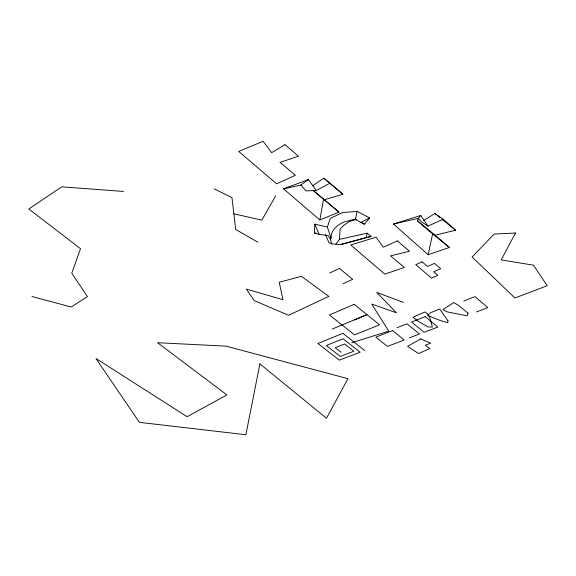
<?xml version="1.0" encoding="UTF-8"?>
<svg xmlns="http://www.w3.org/2000/svg" width="576" height="576" viewBox="0 0 576 576"><rect width="100%" height="100%" fill="white"/><g stroke="black" fill="none" stroke-linecap="round" stroke-linejoin="round"><path stroke-width="0.86" d="M330.228 238.939L328.104 235.584L319.154 234.403L314.482 232.978L314.784 224.15L327.362 226.994L331.056 238.176L330.228 238.939L331.704 243.857L339.725 244.606L371.095 236.354L367.214 233.186L339.458 239.357L335.995 243.972M339.458 239.357L340.142 228.931L343.901 225.324L349.639 221.285L356.364 219.542L354.967 219.24L344.455 221.825C337.536 224.654 330.876 229.946 331.056 238.176M313.322 190.57L324.202 199.764L342.9 194.27L329.954 183.182L316.361 190.498L308.333 179.64L283.507 188.834L319.86 219.917L323.568 199.087L313.366 190.555M355.414 219.528L357.113 211.399L369.634 217.908L364.399 224.194L354.967 219.24M420.775 215.453L393.466 224.014L428.17 254.743L432.59 233.942L417.607 220.99L418.277 218.405L420.775 215.453L427.968 226.13L443.21 219.226L455.566 230.191L435.161 235.238L417.607 220.99M366.178 237.398L367.214 233.186M327.362 226.994L330.343 218.376L342.576 212.551L357.113 211.399M275.695 195.833L261.828 220.154L233.87 213.811M283.507 188.834L300.845 185.054L308.333 179.64M312.826 185.695L323.712 178.171L329.954 183.182M423.677 220.392L434.916 213.53L443.21 219.226M360.648 222.574L369.634 217.908M329.767 272.988L339.408 268.43L352.721 279.338L343.015 283.759M354.492 319.968L366.97 314.626L332.309 329.033M319.86 219.917L338.998 212.126L323.568 199.087M463.759 301.032L475.006 296.618L487.814 307.656L476.51 311.933M397.051 327.708L407.009 323.813L419.472 334.022L409.464 337.802M428.17 254.743L449.316 247.471L435.161 235.238M351.706 342.734L388.742 331.121L371.671 304.013L396.454 312.811L376.697 292.406L403.43 302.393M341.892 244.426L371.095 236.354M393.466 224.014L418.277 218.405L421.43 221.767L427.968 226.13M316.361 190.498L306.014 190.879L300.845 185.054M123.552 191.441L61.697 186.833L28.8 209.009L80.525 248.695L71.77 273.218L87.43 296.626L71.129 307.001L31.99 296.518M314.482 232.978L316.181 233.215M331.704 243.857L328.896 242.676L325.512 234.526M214.078 188.806L231.962 197.626L235.706 229.457L257.962 242.258M361.476 222.502L364.399 224.194M341.006 352.231L335.182 347.695L344.614 343.958L353.873 351.223L340.337 356.436L326.275 345.506L343.051 338.767L360.144 352.217L339.343 360.158L317.88 343.512L342.914 333.324L364.666 350.489M434.916 213.53L439.733 217.418M441.799 219.082L455.566 230.191M432.59 233.942L449.316 247.471M324.202 199.764L338.998 212.126M323.712 178.171L342.9 194.27M314.784 224.15L319.154 234.403M448.006 320.868L447.732 322.718L440.359 320.551L427.342 315.382L430.906 312.566L439.747 309.082L448.006 320.868M259.898 363.902L245.873 434.743L139.392 422.345L95.947 358.495L187.15 416.722L226.879 394.934L157.572 342.706L226.022 346.14L347.962 378.677L326.484 418.226L259.898 363.902M467.978 313.121L467.323 315.864L447.084 311.846L443.066 309.528L453.823 302.537L459.439 306.072L467.978 313.121M515.477 233.006L501.185 259.913L533.484 265.169L547.2 285.761L514.908 297.965L472.104 257.004L494.107 234.101L515.477 233.006M414.734 316.382L413.071 317.39L417.967 321.098L428.011 326.966L432.382 326.995L430.387 319.471L428.328 314.633L425.066 311.94L414.734 316.382M284.976 144.67L271.699 152.662L263.131 141.257L238.709 151.423L276.617 183.823L295.416 175.248L280.001 162.367L298.476 156.233L284.976 144.67M420.746 338.933L407.578 346.342L418.522 353.556L429.883 348.509L425.304 345.197L430.668 343.231L420.746 338.933M328.824 296.374L288.598 315.288L254.16 300.55L246.276 289.08L282.989 299.693L279.209 282.29L301.392 276.3L328.824 296.374M397.368 240.905L383.342 247.248L376.092 237.175L350.741 244.973L384.811 274.126L404.402 267.458L390.514 255.859L409.5 251.287L397.368 240.905M422.129 261.871L415.764 264.694L431.46 278.064L437.861 275.342L433.656 271.742L440.698 268.718L434.506 263.39L427.486 266.458L422.129 261.871M354.204 304.315L329.45 314.978L354.521 334.865L379.584 324.814L354.204 304.315M425.239 316.67L411.595 322.013L424.08 332.28L437.796 327.096L425.239 316.67M392.594 330.588L375.847 337.133L387.425 346.399L404.266 340.042L392.594 330.588"/></g></svg>
